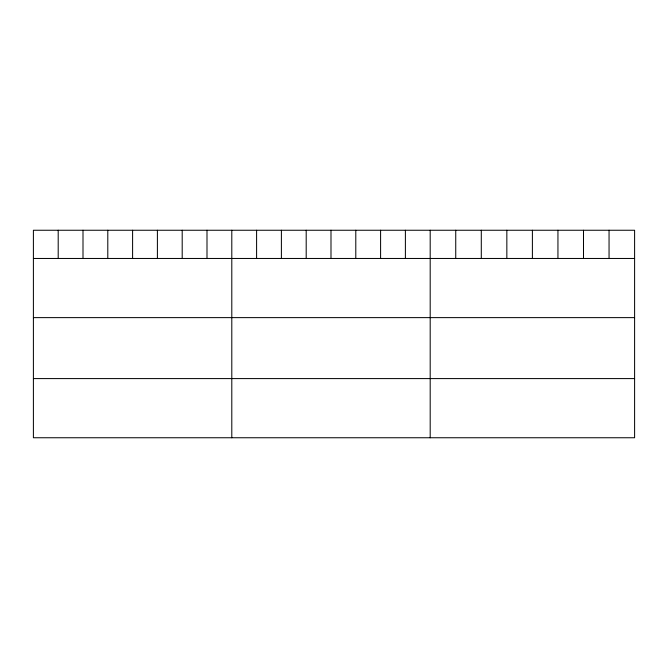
<?xml version="1.0" encoding="UTF-8"?>
<svg xmlns="http://www.w3.org/2000/svg" width="668" height="668" viewBox="0 0 668 668"><rect width="100%" height="100%" fill="white"/><g stroke="black" fill="none" stroke-linecap="round" stroke-linejoin="round"><path stroke-width="1" d="M634.6 258.466L634.6 437.749L33.4 437.749L33.4 230.251L634.6 230.251L634.6 258.466L33.4 258.466M33.4 317.626L634.6 317.626M33.4 378.589L634.6 378.589M609.049 230.251L609.049 258.466M583.498 230.251L583.498 258.466M557.947 230.251L557.947 258.466M532.396 230.251L532.396 258.466M506.845 230.251L506.845 258.466M481.294 230.251L481.294 258.466M455.743 230.251L455.743 258.466M430.192 230.251L430.192 437.749M405.392 230.251L405.392 258.466M380.593 230.251L380.593 258.466M355.793 230.251L355.793 258.466M330.994 230.251L330.994 258.466M306.195 230.251L306.195 258.466M281.395 230.251L281.395 258.466M256.596 230.251L256.596 258.466M231.796 230.251L231.796 437.749M206.996 230.251L206.996 258.466M182.197 230.251L182.197 258.466M157.397 230.251L157.397 258.466M132.598 230.251L132.598 258.466M107.798 230.251L107.798 258.466M82.999 230.251L82.999 258.466M58.2 230.251L58.2 258.466"/></g></svg>
